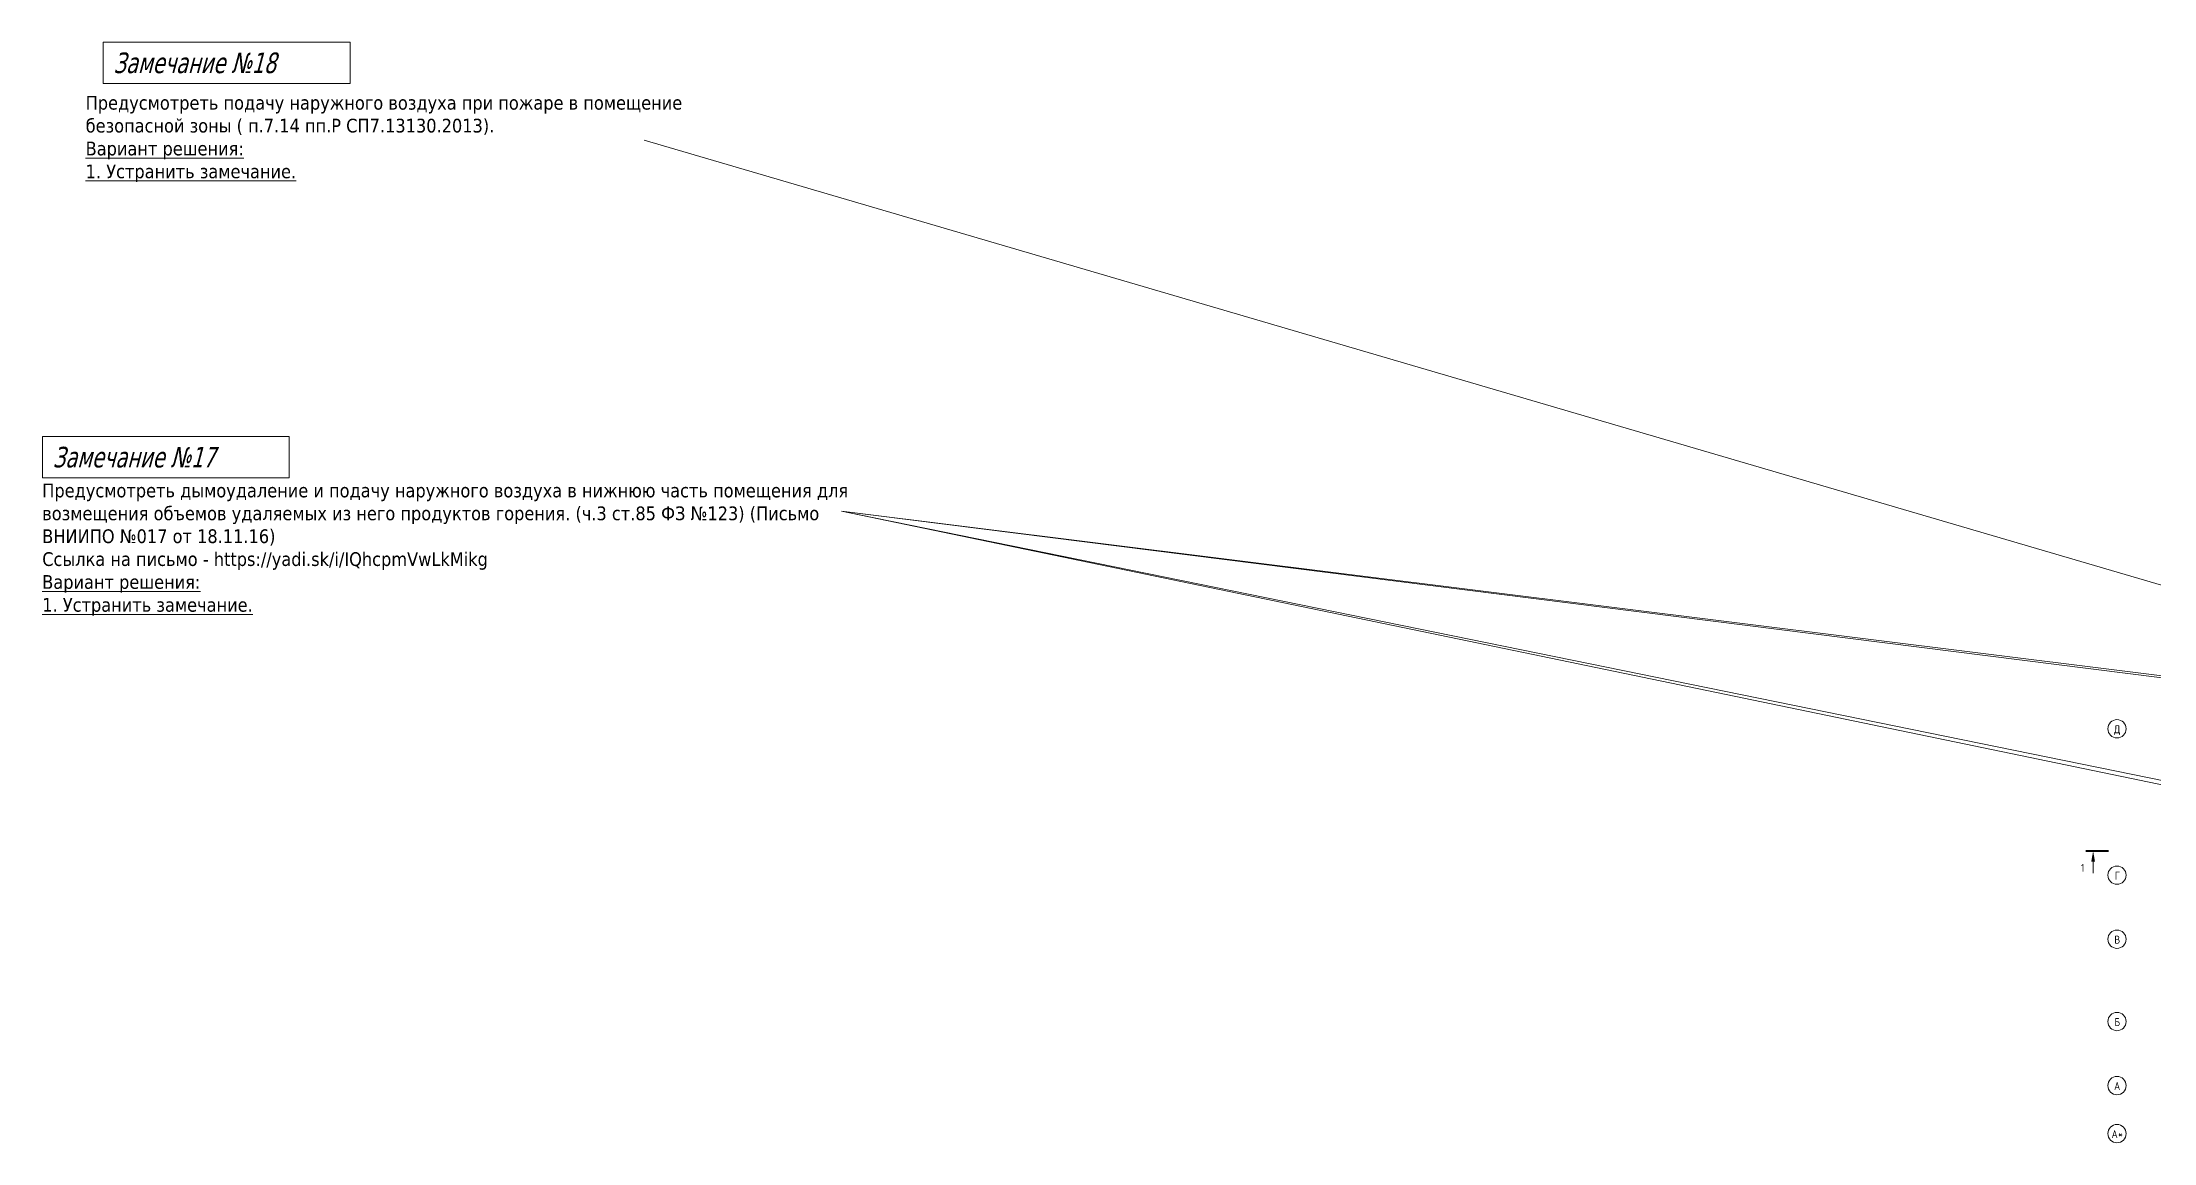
# Model space of a CAD drawing. Header units: millimetres. Extents: x -515342 to 330399, y -224905 to 507333.
# Drawn here: x -468534 to -376168, y 373334 to 421453 of the extents above; entities that cross this region are included whole.
import ezdxf

# ---------------------------------------------------------------- set-up
doc = ezdxf.new("R2010")
doc.units = ezdxf.units.MM
for name, color, linetype, lineweight in [('Оси', 7, 'Continuous', 0), ('Разрезы', 7, 'Continuous', 0), ('экспертиза ДУ', 1, 'Continuous', 0)]:
    doc.layers.add(name, color=color, linetype=linetype, lineweight=lineweight)
doc.styles.add('GOST Common', font='', dxfattribs={"width": 0.9, "height": 350})
doc.styles.add('GOST Common_3', font='', dxfattribs={"width": 0.8, "height": 350})
doc.styles.add('ЭКСПЕРТИЗА', font='tahoma.ttf')
doc.styles.get('GOST Common').set_extended_font_data('GOST Common')
doc.styles.get('GOST Common_3').set_extended_font_data('GOST Common')

# ---------------------------------------------------------------- blocks, each defined once
blk = doc.blocks.new('Ось сетки - Круг_Ø8 мм-6577-О_АР_П_4__10_050_План 4 этажа')
at = {"layer": 'Оси'}
for start, end in [(360, 180), (180, 360)]:
    blk.add_arc((0, 0), 4, start, end, dxfattribs=at)
blk = doc.blocks.new('Разрез - Номер вида спереди_3_5 мм-64067-О_АР_П_4__10_050_План 4 этажа')
at = {"layer": 'Разрезы'}
for points in [[(9.8, 0.4), (9.8, -0.39), (-0.33, -0.39), (-0.33, 0.4)], [(2.18, -4.67), (3, 0), (3.82, -4.67)]]:
    blk.add_hatch(color=256, dxfattribs=at).paths.add_polyline_path(points)
at = {"layer": 'Разрезы', "lineweight": 20}
blk.add_line((3, -3), (3, -9.66), dxfattribs=at)

msp = doc.modelspace()

# ---------------------------------------------------------------- linework, layer by layer
at = {"layer": 'экспертиза ДУ', "color": 1, "lineweight": 0}
msp.add_lwpolyline([(-465869.0538, 421452.5068), (-455069.0538, 421452.5068), (-455069.0538, 419652.5068), (-465869.0538, 419652.5068), (-465869.0538, 421452.5068)], dxfattribs=at)
at = {"layer": 'экспертиза ДУ', "elevation": 0}
for points in [[(-321728.2439, 381863.5205), (-442199.1953, 417165.5455), (-442199.1953, 417165.5455)], [(-348996.6656, 383425.0806), (-433576.4427, 400949.3698), (-348122.8399, 383527.1483)]]:
    msp.add_lwpolyline(points, dxfattribs=at)
at = {"layer": 'экспертиза ДУ', "lineweight": 0}
msp.add_lwpolyline([(-468525.8547, 404211.9821), (-457725.8547, 404211.9821), (-457725.8547, 402411.9821), (-468525.8547, 402411.9821), (-468525.8547, 404211.9821)], dxfattribs=at)
at = {"layer": 'экспертиза ДУ'}
msp.add_lwpolyline([(-295273.0567, 383505.3273), (-433576.4427, 400949.3698), (-294399.231, 383607.395)], dxfattribs=at)

# ---------------------------------------------------------------- block references
at = {"layer": 'Оси', "xscale": 99.99999999999993, "yscale": 99.99999999999993, "zscale": 99.99999999999993, "rotation": 269.9999999999994}
for p in [(-377777.2646, 391434.4886), (-377777.2646, 385034.4886), (-377777.2646, 382234.4886), (-377777.2646, 378634.4886), (-377777.2646, 375834.4886), (-377777.2646, 373734.4886)]:
    msp.add_blockref('Ось сетки - Круг_Ø8 мм-6577-О_АР_П_4__10_050_План 4 этажа', p, dxfattribs=at)
at = {"layer": 'Разрезы', "xscale": 99.99999999999993, "yscale": 99.99999999999993, "zscale": 99.99999999999993}
msp.add_blockref('Разрез - Номер вида спереди_3_5 мм-64067-О_АР_П_4__10_050_План 4 этажа', (-379120.2208, 386093.2718), dxfattribs=at)

# ---------------------------------------------------------------- texts
at = {"layer": 'Оси', "char_height": 350, "attachment_point": 1, "style": 'GOST Common'}
for s, insert, width in [('\\fGOST Common|b0|i0|c204|p34|;\\W.9;Д', (-377905.4375, 391587.0755), 346.329), ('\\fGOST Common|b0|i0|c204|p34|;\\W.9;Г', (-377875.7375, 385187.0755), 274.177125), ('\\fGOST Common|b0|i0|c204|p34|;\\W.9;В', (-377890.5875, 382387.0755), 310.253062), ('\\fGOST Common|b0|i0|c204|p34|;\\W.9;Б', (-377890.5875, 378787.0755), 310.253062), ('\\fGOST Common|b0|i0|c204|p34|;\\W.9;А', (-377905.4375, 375987.0755), 346.329), ('\\fGOST Common|b0|i0|c204|p34|;\\W.9;А', (-378015.6875, 373887.0755), 346.329), ('\\fGOST Common|b0|i0|c204|p34|;\\W.9;*', (-377729.9375, 373887.0755), 266.961937)]:
    msp.add_mtext(s, dxfattribs=dict(at, insert=insert, width=width))
at = {"layer": 'Разрезы', "insert": (-379345.0197, 385530.7784), "char_height": 350, "width": 166.751, "attachment_point": 1, "style": 'GOST Common_3'}
msp.add_mtext('\\fGOST Common|b0|i0|c204|p34|;\\W.8;1', dxfattribs=at)
at = {"layer": 'экспертиза ДУ', "color": 1, "lineweight": 0, "style": 'ЭКСПЕРТИЗА', "oblique": 14.999977781, "width": 0.8}
msp.add_text('Замечание №18', height=900, dxfattribs=at).set_placement((-465419.0538, 420102.5068))
at = {"layer": 'экспертиза ДУ', "lineweight": 0, "style": 'ЭКСПЕРТИЗА', "oblique": 14.999977781, "width": 0.8}
msp.add_text('Замечание №17', height=900, dxfattribs=at).set_placement((-468075.8547, 402861.9821))
at = {"layer": 'экспертиза ДУ', "color": 1, "ltscale": 100, "insert": (-466635.3022, 419107.2524), "char_height": 600, "width": 30190.169656, "attachment_point": 1, "style": 'ЭКСПЕРТИЗА'}
msp.add_mtext('\\A1;Предусмотреть подачу наружного воздуха при пожаре в помещение безопасной зоны ( п.7.14 пп.Р СП7.13130.2013).\\P{\\L\\C6;Вариант решения:\\P1. Устранить замечание.}', dxfattribs=at)
at = {"layer": 'экспертиза ДУ', "lineweight": 0, "ltscale": 100, "transparency": 33554687, "insert": (-468533.7271, 402155.0648), "char_height": 600, "width": 35300.380194, "attachment_point": 1, "style": 'ЭКСПЕРТИЗА'}
msp.add_mtext('Предусмотреть дымоудаление и подачу наружного воздуха в нижнюю часть помещения для возмещения объемов удаляемых из него продуктов горения. (ч.3 ст.85 ФЗ №123) (Письмо ВНИИПО №017 от 18.11.16)\\PСсылка на письмо - https://yadi.sk/i/IQhcpmVwLkMikg \\P{\\A1;\\L\\C6;Вариант решения:\\P1. Устранить замечание.}', dxfattribs=at)

doc.saveas('drawing.dxf')
